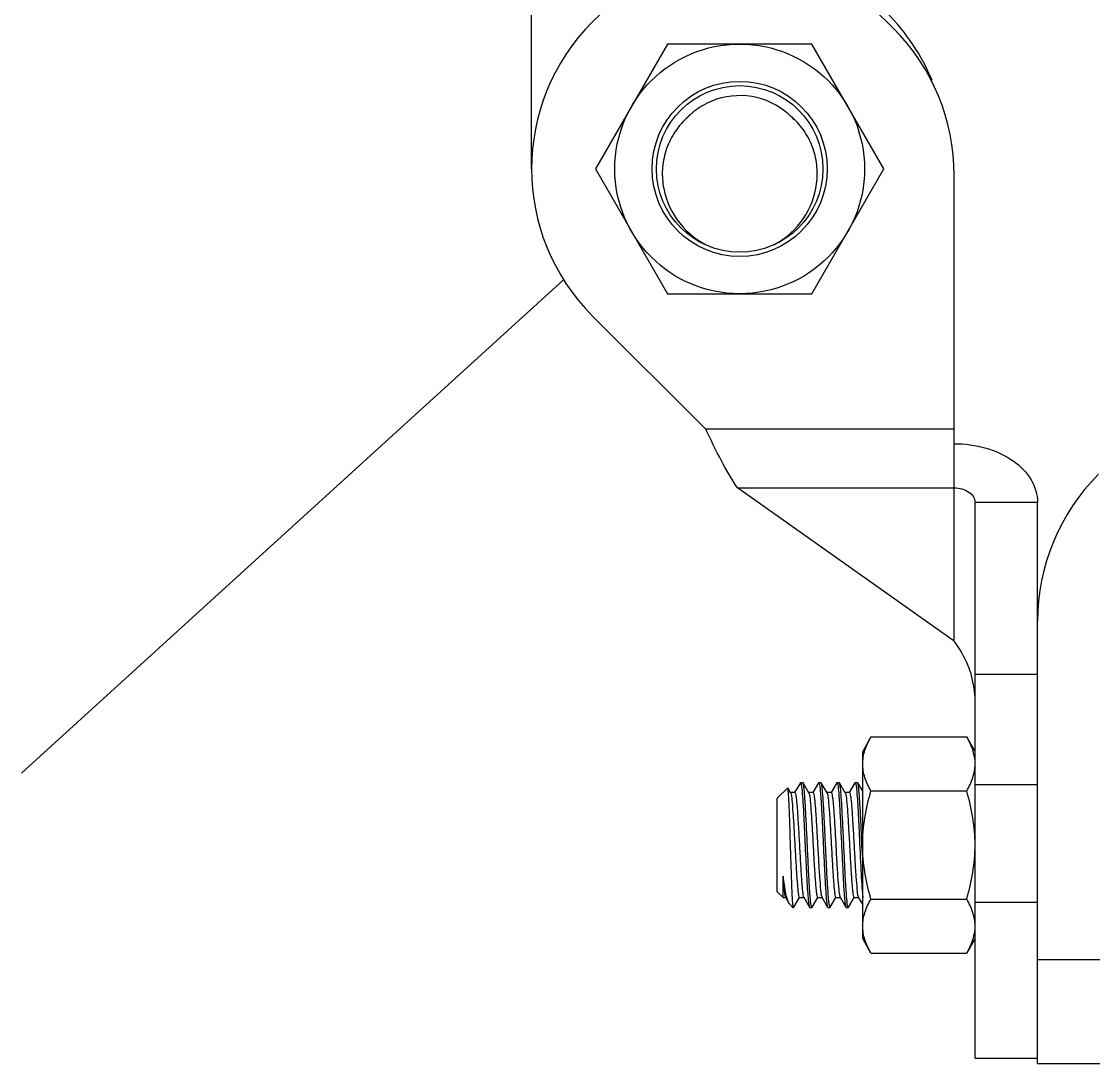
# Model space of a CAD drawing. Extents: x 27938 to 1507990, y 110129 to 923079.
# Drawn here: x 459626 to 460858, y 340218 to 341410 of the extents above; entities that cross this region are included whole.
import ezdxf

# ---------------------------------------------------------------- set-up
doc = ezdxf.new("R2010")
doc.units = 0
doc.header["$LTSCALE"] = 1000
doc.header["$MEASUREMENT"] = 0
doc.styles.get("Standard").update_dxf_attribs({"font": 'gbenor.shx', "bigfont": 'gbcbig.shx'})
doc.dimstyles.get("Standard").update_dxf_attribs({"dimtxt": 0.18, "dimasz": 0.18, "dimexe": 0.18, "dimexo": 0.0625, "dimgap": 0.09, "dimtad": 0, "dimtih": 1, "dimtoh": 1, "dimdec": 4, "dimzin": 0, "dimdsep": 46, "dimtxsty": 'Standard', "dimcen": 0.09, "dimadec": 0, "dimazin": 0, "dimtfac": 1, "dimtdec": 4, "dimtofl": 0, "dimtmove": 0, "dimatfit": 3, "dimfxl": 1, "dimtolj": 1, "dimtzin": 0, "dimarcsym": 0})

msp = doc.modelspace()

# ---------------------------------------------------------------- linework, layer by layer
at = {"linetype": 'Continuous'}
for p, q in [((460209.5, 341241.8), (460209.5, 341424.6)), ((460616, 341410.2), (460623.4, 341402.8)), ((460365.2, 341384.7), (460282.7, 341241.8)), ((460530.1, 341384.7), (460365.2, 341384.7)), ((460612.6, 341241.8), (460530.1, 341384.7)), ((460505.3, 341302.8), (460505.2, 341302.9)), ((460507.3, 341300.9), (460507.4, 341300.8)), ((460282.7, 341241.8), (460365.2, 341098.9)), ((460530.1, 341098.9), (460612.6, 341241.8)), ((460693.1, 340701.4), (460693.1, 341234.5)), ((460365.2, 341098.9), (460530.1, 341098.9)), ((460408.6, 340944.2), (460279.3, 341073.4)), ((460408.6, 340944.2), (460693.1, 340944.2)), ((460445.1, 340876.8), (460693.1, 340876.8)), ((460693.1, 340701.4), (460445.1, 340876.8)), ((460788.4, 340860), (460717, 340860)), ((460717, 340223.8), (460717, 340860)), ((460788.4, 340217.9), (460788.4, 340860)), ((460788.4, 340663.1), (460717, 340663.1)), ((460597.9, 340591.6), (460588.4, 340575.1)), ((460597.9, 340591.6), (460707.4, 340591.6)), ((460717, 340575.1), (460707.4, 340591.6)), ((460588.4, 340360.8), (460588.4, 340575.1)), ((460490.7, 340521.5), (460502.6, 340533.3)), ((460502.8, 340533.3), (460502.6, 340533.3)), ((460505.9, 340527.8), (460502.8, 340533.3)), ((460517.1, 340539.1), (460510.6, 340528)), ((460517.1, 340539.1), (460517.3, 340539.4)), ((460517.3, 340539.4), (460519.9, 340539.4)), ((460517.3, 340539.4), (460519.9, 340539.4)), ((460520.2, 340539.1), (460519.9, 340539.4)), ((460526.8, 340527.8), (460520.2, 340539.1)), ((460537.9, 340539.1), (460531.5, 340528)), ((460537.9, 340539.1), (460538.2, 340539.4)), ((460538.2, 340539.4), (460540.8, 340539.4)), ((460538.2, 340539.4), (460540.8, 340539.4)), ((460541, 340539.1), (460540.8, 340539.4)), ((460547.6, 340527.8), (460541, 340539.1)), ((460558.7, 340539.1), (460552.3, 340528)), ((460558.7, 340539.1), (460559, 340539.4)), ((460559, 340539.4), (460561.6, 340539.4)), ((460559, 340539.4), (460561.6, 340539.4)), ((460561.9, 340539.1), (460561.6, 340539.4)), ((460568.4, 340527.8), (460561.9, 340539.1)), ((460579.6, 340539.1), (460573.1, 340528)), ((460579.6, 340539.1), (460579.8, 340539.4)), ((460579.8, 340539.4), (460582.4, 340539.4)), ((460579.8, 340539.4), (460582.4, 340539.4)), ((460582.7, 340539.1), (460582.4, 340539.4)), ((460588.4, 340529.4), (460582.7, 340539.1)), ((460788.4, 340536.8), (460717, 340536.8)), ((460490.7, 340414.3), (460490.7, 340521.5)), ((460510.8, 340528), (460505.6, 340528)), ((460531.6, 340528), (460526.5, 340528)), ((460552.5, 340528), (460547.3, 340528)), ((460573.3, 340528), (460568.4, 340528)), ((460568.4, 340527.8), (460568.6, 340527.4)), ((460597.9, 340529.8), (460707.4, 340529.8)), ((460588.4, 340452.6), (460587.6, 340467.9)), ((460497.3, 340407.8), (460497.3, 340432.1)), ((460490.7, 340414.3), (460497.3, 340407.8)), ((460497.3, 340407.8), (460500.4, 340407.8)), ((460500.1, 340408.1), (460503.9, 340401.4)), ((460504.6, 340400.5), (460503.9, 340401.4)), ((460504.6, 340400.5), (460508.6, 340396.5)), ((460508.6, 340399.2), (460508.6, 340396.5)), ((460509.8, 340396.7), (460516.2, 340407.7)), ((460516, 340407.8), (460521.2, 340407.8)), ((460520.8, 340408.3), (460520.9, 340408.1)), ((460520.9, 340408.1), (460527.5, 340396.7)), ((460530.6, 340396.7), (460537, 340407.7)), ((460536.9, 340407.8), (460542, 340407.8)), ((460541.7, 340408.1), (460548.3, 340396.7)), ((460551.4, 340396.7), (460557.8, 340407.7)), ((460557.7, 340407.8), (460562.9, 340407.8)), ((460562.6, 340408.1), (460569.1, 340396.7)), ((460572.3, 340396.7), (460578.7, 340407.7)), ((460578.6, 340407.8), (460583.7, 340407.8)), ((460583.4, 340408.1), (460588.4, 340399.5)), ((460597.9, 340406.1), (460707.4, 340406.1)), ((460717, 340402.4), (460788.4, 340402.4)), ((460508.6, 340396.5), (460509.5, 340396.5)), ((460509.4, 340396.5), (460509.5, 340396.5)), ((460509.5, 340396.5), (460509.8, 340396.7)), ((460527.5, 340396.7), (460527.7, 340396.5)), ((460527.7, 340396.5), (460530.3, 340396.5)), ((460527.7, 340396.5), (460530.3, 340396.5)), ((460530.6, 340396.7), (460530.3, 340396.5)), ((460548.3, 340396.7), (460548.6, 340396.5)), ((460548.6, 340396.5), (460551.2, 340396.5)), ((460548.6, 340396.5), (460551.2, 340396.5)), ((460551.4, 340396.7), (460551.2, 340396.5)), ((460569.1, 340396.7), (460569.4, 340396.5)), ((460569.4, 340396.5), (460572, 340396.5)), ((460569.4, 340396.5), (460572, 340396.5)), ((460572.3, 340396.7), (460572, 340396.5)), ((460597.9, 340344.2), (460588.4, 340360.8)), ((460717, 340360.8), (460707.4, 340344.2)), ((460597.9, 340344.2), (460707.4, 340344.2)), ((460788.4, 340336.9), (460859.8, 340336.9)), ((460717, 340223.8), (460788.4, 340223.8)), ((460788.4, 340217.9), (460859.8, 340217.9))]:
    msp.add_line(p, q, dxfattribs=at)
for radius in [142.9, 100.2, 95.3]:
    msp.add_circle((460447.7, 341241.8), radius, dxfattribs=at)
for centre, radius, start, end in [((460447.7, 341241.8), 238.1, 45, 225), ((460447.7, 341252.2), 238.1, 22.3697, 45), ((460455, 341234.5), 238.1, 0, 45), ((460447.7, 341241.8), 83.9, 56.4849, 120.4448), ((460447.7, 341241.8), 83.9, 123.6736, 127.1434), ((460447.7, 341241.8), 84, 120.4458, 123.6736), ((460447.7, 341242), 83.8, 56.1033, 56.4834), ((460447.6, 341241.7), 84, 50.5966, 56.0995), ((460447.6, 341241.9), 83.9, 133.7888, 136.6926), ((460447.5, 341241.9), 83.7, 134.2321, 136.6927), ((460447.7, 341241.8), 84, 133.5113, 134.2331), ((460447.7, 341241.7), 84.1, 132.695, 133.7897), ((460447.8, 341241.7), 84.1, 132.7034, 133.5113), ((460447.8, 341241.7), 84.1, 130.1579, 132.6951), ((460447.6, 341241.9), 83.9, 127.1454, 130.1582), ((460447.6, 341241.8), 84, 47.6072, 50.598), ((460447.8, 341242), 83.7, 46.6942, 47.6062), ((460447.9, 341242.1), 83.5, 46.3738, 46.694), ((460452.2, 341238.4), 83.5, 49.9949, 50.5079), ((460447.8, 341242), 83.7, 44.753, 46.3733), ((460447.6, 341241.8), 84, 43.7188, 44.6641), ((460447.5, 341241.7), 84.1, 42.1543, 43.7186), ((460442.7, 341238.9), 94.7, 297.3145, 298.9471), ((461026.5, 340723.9), 238.1, 135, 180), ((460668.8, 340560.6), 48.1, 6.6309, 7.4031), ((460564, 340525.7), 4.96, 18.4923, 20.4989), ((460668.8, 340375.3), 48.1, 352.5984, 353.3691)]:
    msp.add_arc(centre, radius, start, end, dxfattribs=at)
for points, knots in [([(460386.6, 341299.4), (460381.2, 341294.4), (460371.7, 341283), (460362.4, 341262.9), (460358.4, 341241.1), (460360.4, 341211.8), (460376.3, 341177.4), (460400.3, 341158.9), (460413.5, 341152.9)], [0, 0, 0, 0, 0.125414, 0.250833, 0.376265, 0.501706, 0.750785, 1, 1, 1, 1]), ([(460488.6, 341156), (460501.1, 341162.9), (460523.3, 341182.8), (460536.6, 341217.6), (460536.7, 341246.5), (460531.6, 341267.7), (460521.3, 341287), (460511.4, 341297.7), (460505.9, 341302.3)], [0, 0, 0, 0, 0.249273, 0.49841, 0.623846, 0.749245, 0.874621, 1, 1, 1, 1]), ([(460445.1, 340876.8), (460438.3, 340886.6), (460425.7, 340909), (460414.5, 340931.9), (460408.6, 340944.2)], [0, 0, 0, 0, 0.468219, 1, 1, 1, 1]), ([(460693.1, 340927.3), (460705.4, 340927.3), (460729.2, 340924.1), (460760.4, 340910), (460782.6, 340888.1), (460788.4, 340868.9), (460788.4, 340860)], [0, 0, 0, 0, 0.287969, 0.555344, 0.790533, 1, 1, 1, 1]), ([(460693.1, 340876.8), (460699, 340876.8), (460707.8, 340874.6), (460715.5, 340867), (460717, 340862.2), (460717, 340860)], [0, 0, 0, 0, 0.552514, 0.789178, 1, 1, 1, 1]), ([(460712.8, 340662), (460711.8, 340665.8), (460707, 340679.7), (460699.5, 340692.7), (460693.1, 340701.4)], [0, 0, 0, 0, 0.265236, 1, 1, 1, 1]), ([(460588.4, 340560.7), (460588.4, 340566), (460590.3, 340576.9), (460595.1, 340586.8), (460597.9, 340591.6)], [0, 0, 0, 0, 0.485069, 1, 1, 1, 1]), ([(460716.6, 340566.8), (460716.3, 340568.9), (460714.6, 340577.6), (460710.8, 340585.8), (460707.4, 340591.6)], [0, 0, 0, 0, 0.241319, 1, 1, 1, 1]), ([(460597.9, 340529.8), (460595.1, 340534.6), (460590.3, 340544.5), (460588.4, 340555.4), (460588.4, 340560.7)], [0, 0, 0, 0, 0.514931, 1, 1, 1, 1]), ([(460707.4, 340529.8), (460710.2, 340534.6), (460715, 340544.5), (460717, 340555.4), (460717, 340560.7)], [0, 0, 0, 0, 0.514931, 1, 1, 1, 1]), ([(460508.6, 340399.2), (460508.2, 340402.8), (460507.8, 340412.1), (460507.1, 340428.6), (460506.4, 340449.4), (460505.7, 340472.1), (460505.2, 340491), (460504.7, 340505), (460504.3, 340514), (460503.9, 340521.4), (460503.6, 340527.1), (460503.2, 340530.8), (460503, 340532.8), (460502.8, 340533.3)], [0, 0, 0, 0, 0.080635, 0.208535, 0.369665, 0.54562, 0.71572, 0.792041, 0.859282, 0.915304, 0.958292, 0.98682, 1, 1, 1, 1]), ([(460517.3, 340539.4), (460517.4, 340539.4), (460517.5, 340539.2), (460517.6, 340539.1), (460517.7, 340539)], [0, 0, 0, 0, 0.372399, 1, 1, 1, 1]), ([(460517.7, 340539), (460517.7, 340538.9), (460517.9, 340538.3), (460518, 340537.7), (460518.1, 340537.3)], [0, 0, 0, 0, 0.179791, 1, 1, 1, 1]), ([(460518.1, 340537.3), (460518.7, 340534.2), (460519.4, 340525.7), (460520.7, 340506.5), (460522, 340478.7), (460523.5, 340446.4), (460524.8, 340421.4), (460526, 340406.1), (460526.5, 340400.6), (460527, 340398.5)], [0, 0, 0, 0, 0.068037, 0.183112, 0.415613, 0.66855, 0.880458, 0.954194, 1, 1, 1, 1]), ([(460529.5, 340398.6), (460528.9, 340401.9), (460528.2, 340411.2), (460527, 340427.9), (460526, 340449.6), (460524.9, 340473.5), (460523.8, 340496.7), (460522.8, 340514.3), (460522, 340525.9), (460521.5, 340532.1), (460520.9, 340536.3), (460520.6, 340538.5), (460520.2, 340539.1)], [0, 0, 0, 0, 0.072759, 0.196861, 0.35726, 0.534299, 0.706283, 0.852147, 0.909525, 0.954085, 0.984493, 1, 1, 1, 1]), ([(460538.2, 340539.4), (460538.2, 340539.4), (460538.4, 340539.2), (460538.5, 340539.1), (460538.5, 340539)], [0, 0, 0, 0, 0.371131, 1, 1, 1, 1]), ([(460538.5, 340539), (460538.5, 340538.9), (460538.7, 340538.3), (460538.9, 340537.8), (460539, 340537.3)], [0, 0, 0, 0, 0.181022, 1, 1, 1, 1]), ([(460539, 340537.3), (460539.6, 340534), (460540.3, 340524.7), (460541.5, 340508), (460542.5, 340486.3), (460543.6, 340462.4), (460544.7, 340439.2), (460545.7, 340421.6), (460546.5, 340409.9), (460547, 340403.7), (460547.6, 340399.5), (460547.9, 340397.3), (460548.3, 340396.7)], [0, 0, 0, 0, 0.072485, 0.196435, 0.356785, 0.533878, 0.705995, 0.851999, 0.909433, 0.95404, 0.984479, 1, 1, 1, 1]), ([(460550.4, 340398.5), (460549.7, 340401.9), (460549, 340411.1), (460547.9, 340427.8), (460546.8, 340449.5), (460545.7, 340473.4), (460544.6, 340496.7), (460543.7, 340514.3), (460542.8, 340525.9), (460542.3, 340532.1), (460541.7, 340536.3), (460541.4, 340538.5), (460541, 340539.1)], [0, 0, 0, 0, 0.072462, 0.196401, 0.356774, 0.53388, 0.706003, 0.852015, 0.909448, 0.954048, 0.984481, 1, 1, 1, 1]), ([(460559, 340539.4), (460559.1, 340539.4), (460559.2, 340539.2), (460559.3, 340539.1), (460559.3, 340539)], [0, 0, 0, 0, 0.37008, 1, 1, 1, 1]), ([(460559.3, 340539), (460559.4, 340538.9), (460559.6, 340538.3), (460559.7, 340537.8), (460559.8, 340537.3)], [0, 0, 0, 0, 0.182058, 1, 1, 1, 1]), ([(460559.8, 340537.3), (460560.4, 340534), (460561.2, 340524.8), (460562.3, 340508.1), (460563.3, 340486.4), (460564.5, 340462.5), (460565.6, 340439.2), (460566.5, 340421.6), (460567.3, 340409.9), (460567.9, 340403.7), (460568.5, 340399.5), (460568.8, 340397.3), (460569.1, 340396.7)], [0, 0, 0, 0, 0.072304, 0.196155, 0.356504, 0.533641, 0.705839, 0.85193, 0.909395, 0.95402, 0.984473, 1, 1, 1, 1]), ([(460571.2, 340398.5), (460570.6, 340401.9), (460569.9, 340411.1), (460568.7, 340427.8), (460567.7, 340449.5), (460566.6, 340473.4), (460565.5, 340496.6), (460564.5, 340514.3), (460563.7, 340525.9), (460563.2, 340532.1), (460562.6, 340536.3), (460562.2, 340538.5), (460561.9, 340539.1)], [0, 0, 0, 0, 0.072435, 0.196357, 0.3567, 0.533804, 0.705944, 0.851972, 0.909417, 0.954032, 0.984477, 1, 1, 1, 1]), ([(460579.8, 340539.4), (460579.9, 340539.4), (460580.1, 340539.2), (460580.1, 340539.1), (460580.2, 340539)], [0, 0, 0, 0, 0.372863, 1, 1, 1, 1]), ([(460580.2, 340539), (460580.2, 340538.9), (460580.4, 340538.3), (460580.5, 340537.7), (460580.6, 340537.3)], [0, 0, 0, 0, 0.179341, 1, 1, 1, 1]), ([(460580.6, 340537.3), (460581.1, 340534.7), (460581.8, 340527.7), (460582.7, 340515), (460583.6, 340498.4), (460584.8, 340472.5), (460586.2, 340442), (460587.5, 340418.1), (460588.4, 340407.7)], [0, 0, 0, 0, 0.060989, 0.1617, 0.293789, 0.446195, 0.760045, 1, 1, 1, 1]), ([(460583.2, 340537.3), (460583.2, 340537.5), (460583.1, 340538.1), (460582.9, 340538.8), (460582.7, 340539.1)], [0, 0, 0, 0, 0.335285, 1, 1, 1, 1]), ([(460587.6, 340467.9), (460587.3, 340475.7), (460586.6, 340490.4), (460585.6, 340510.4), (460584.5, 340525.8), (460583.8, 340534.3), (460583.2, 340537.3)], [0, 0, 0, 0, 0.336027, 0.635258, 0.864886, 1, 1, 1, 1]), ([(460505.9, 340527.8), (460506, 340527.7), (460506.2, 340527.1), (460506.4, 340526.5), (460506.5, 340526)], [0, 0, 0, 0, 0.173094, 1, 1, 1, 1]), ([(460506.5, 340526), (460507.1, 340523), (460507.9, 340514.8), (460509, 340500), (460510.1, 340481.1), (460511.2, 340460.5), (460512.2, 340443.4), (460513, 340431), (460513.6, 340423.2), (460514.2, 340417), (460514.7, 340412.1), (460515.2, 340409.6), (460515.7, 340407.8), (460516, 340407.8)], [0, 0, 0, 0, 0.077798, 0.208235, 0.374801, 0.5562, 0.729214, 0.805537, 0.87171, 0.925623, 0.965576, 0.990391, 1, 1, 1, 1]), ([(460510.8, 340528), (460511.2, 340528), (460511.6, 340526), (460512.2, 340523.4), (460512.7, 340518.1), (460513.4, 340511.3), (460514, 340503), (460514.8, 340489.7), (460515.8, 340471.7), (460517, 340450.5), (460518, 340433.8), (460518.8, 340422.4), (460519.4, 340416), (460520, 340411.5), (460520.4, 340409.1), (460520.8, 340408.3)], [0, 0, 0, 0, 0.010217, 0.036837, 0.079637, 0.137238, 0.207661, 0.288445, 0.469496, 0.655187, 0.819656, 0.886575, 0.940042, 0.978239, 1, 1, 1, 1]), ([(460527.1, 340527), (460527.9, 340524.4), (460528.5, 340516.6), (460529.7, 340502.4), (460530.8, 340483.5), (460532, 340462.5), (460532.9, 340444.9), (460533.8, 340432), (460534.4, 340423.9), (460535, 340417.4), (460535.5, 340412.3), (460536.1, 340409.7), (460536.5, 340407.8), (460536.9, 340407.8)], [0, 0, 0, 0, 0.068121, 0.193192, 0.358672, 0.542411, 0.719756, 0.798471, 0.866922, 0.922814, 0.96429, 0.990066, 1, 1, 1, 1]), ([(460531.6, 340528), (460532, 340528), (460532.4, 340526.1), (460533, 340523.5), (460533.6, 340518.2), (460534.2, 340511.7), (460534.8, 340503.4), (460535.6, 340490.3), (460536.6, 340472.6), (460537.8, 340451.5), (460538.8, 340432.6), (460540.1, 340418.6), (460540.7, 340411), (460541.5, 340408.6)], [0, 0, 0, 0, 0.010066, 0.036229, 0.078308, 0.134982, 0.204339, 0.284002, 0.463049, 0.647693, 0.812725, 0.935658, 1, 1, 1, 1]), ([(460547.6, 340527.8), (460547.7, 340527.7), (460547.8, 340527.5), (460547.8, 340527.3), (460547.9, 340527.1)], [0, 0, 0, 0, 0.437616, 1, 1, 1, 1]), ([(460547.9, 340527.1), (460548.7, 340524.6), (460549.3, 340517), (460550.6, 340502.9), (460551.6, 340484), (460552.8, 340462.9), (460553.8, 340445.3), (460554.6, 340432.3), (460555.2, 340424.1), (460555.8, 340417.5), (460556.3, 340412.3), (460556.9, 340409.8), (460557.3, 340407.8), (460557.7, 340407.8)], [0, 0, 0, 0, 0.065945, 0.18979, 0.355015, 0.539274, 0.717597, 0.796856, 0.865828, 0.922169, 0.96399, 0.989989, 1, 1, 1, 1]), ([(460552.5, 340528), (460552.9, 340528), (460553.3, 340526.1), (460553.8, 340523.6), (460554.4, 340518.4), (460555, 340512), (460555.6, 340503.8), (460556.4, 340490.9), (460557.4, 340473.4), (460558.5, 340452.4), (460559.6, 340433.5), (460560.8, 340419.3), (460561.5, 340411.5), (460562.2, 340408.9)], [0, 0, 0, 0, 0.009925, 0.035675, 0.077105, 0.132941, 0.201328, 0.279974, 0.457194, 0.640866, 0.806379, 0.931604, 1, 1, 1, 1]), ([(460568.7, 340527.2), (460569.5, 340524.8), (460570.1, 340517.2), (460571.4, 340503.2), (460572.4, 340484.3), (460573.6, 340463.2), (460574.6, 340445.5), (460575.4, 340432.4), (460576, 340424.2), (460576.6, 340417.6), (460577.2, 340412.3), (460577.7, 340409.8), (460578.1, 340407.8), (460578.6, 340407.8)], [0, 0, 0, 0, 0.064566, 0.18762, 0.35268, 0.537272, 0.716218, 0.795829, 0.86513, 0.921755, 0.963804, 0.989947, 1, 1, 1, 1]), ([(460573.3, 340528), (460573.7, 340528), (460574.1, 340526.1), (460574.7, 340523.6), (460575.2, 340518.4), (460575.8, 340511.9), (460576.4, 340503.8), (460577.2, 340490.9), (460578.2, 340473.4), (460579.4, 340452.4), (460580.4, 340433.5), (460581.7, 340419.3), (460582.3, 340411.5), (460583.1, 340408.9)], [0, 0, 0, 0, 0.009925, 0.03569, 0.077147, 0.133004, 0.201419, 0.280102, 0.457378, 0.641081, 0.806581, 0.931726, 1, 1, 1, 1]), ([(460588.4, 340467.9), (460588.4, 340478.4), (460590.2, 340499.3), (460595, 340519.7), (460597.9, 340529.8)], [0, 0, 0, 0, 0.499896, 1, 1, 1, 1]), ([(460717, 340467.9), (460717, 340478.4), (460715.1, 340499.3), (460710.3, 340519.7), (460707.4, 340529.8)], [0, 0, 0, 0, 0.499896, 1, 1, 1, 1]), ([(460597.9, 340406.1), (460595, 340416.1), (460590.2, 340436.5), (460588.4, 340457.5), (460588.4, 340467.9)], [0, 0, 0, 0, 0.500104, 1, 1, 1, 1]), ([(460707.4, 340406.1), (460710.3, 340416.1), (460715.1, 340436.5), (460717, 340457.5), (460717, 340467.9)], [0, 0, 0, 0, 0.500104, 1, 1, 1, 1]), ([(460503.9, 340401.4), (460503.2, 340402.7), (460502, 340406.3), (460499.6, 340416.5), (460498.3, 340425.4), (460497.3, 340432.1)], [0, 0, 0, 0, 0.138777, 0.35633, 1, 1, 1, 1]), ([(460497.3, 340432.1), (460497.5, 340429), (460497.9, 340423.5), (460498.5, 340416.3), (460499.2, 340411.4), (460499.6, 340408.8), (460500.1, 340408.1)], [0, 0, 0, 0, 0.382824, 0.684922, 0.89313, 1, 1, 1, 1]), ([(460508.6, 340399.2), (460508.7, 340398.6), (460508.9, 340397.7), (460509.2, 340396.7), (460509.4, 340396.5)], [0, 0, 0, 0, 0.675862, 1, 1, 1, 1]), ([(460527, 340398.5), (460527, 340398.3), (460527.1, 340397.7), (460527.3, 340397.1), (460527.5, 340396.7)], [0, 0, 0, 0, 0.335295, 1, 1, 1, 1]), ([(460530, 340396.8), (460530, 340396.9), (460529.8, 340397.5), (460529.6, 340398.1), (460529.5, 340398.6)], [0, 0, 0, 0, 0.179414, 1, 1, 1, 1]), ([(460541.5, 340408.6), (460541.5, 340408.5), (460541.6, 340408.3), (460541.7, 340408.1), (460541.7, 340408.1)], [0, 0, 0, 0, 0.555455, 1, 1, 1, 1]), ([(460550.8, 340396.9), (460550.8, 340397), (460550.6, 340397.5), (460550.5, 340398.1), (460550.4, 340398.5)], [0, 0, 0, 0, 0.181112, 1, 1, 1, 1]), ([(460571.7, 340396.9), (460571.6, 340397), (460571.4, 340397.5), (460571.3, 340398.1), (460571.2, 340398.5)], [0, 0, 0, 0, 0.181321, 1, 1, 1, 1]), ([(460588.4, 340375.1), (460588.4, 340380.4), (460590.3, 340391.3), (460595.1, 340401.2), (460597.9, 340406.1)], [0, 0, 0, 0, 0.485069, 1, 1, 1, 1]), ([(460717, 340375.1), (460717, 340380.4), (460715, 340391.3), (460710.2, 340401.2), (460707.4, 340406.1)], [0, 0, 0, 0, 0.485069, 1, 1, 1, 1]), ([(460530.3, 340396.5), (460530.3, 340396.5), (460530.1, 340396.6), (460530.1, 340396.7), (460530, 340396.8)], [0, 0, 0, 0, 0.372787, 1, 1, 1, 1]), ([(460551.2, 340396.5), (460551.1, 340396.5), (460551, 340396.6), (460550.9, 340396.8), (460550.8, 340396.9)], [0, 0, 0, 0, 0.371042, 1, 1, 1, 1]), ([(460572, 340396.5), (460572, 340396.5), (460571.8, 340396.6), (460571.7, 340396.8), (460571.7, 340396.9)], [0, 0, 0, 0, 0.370825, 1, 1, 1, 1]), ([(460597.9, 340344.2), (460595.1, 340349.1), (460590.3, 340358.9), (460588.4, 340369.9), (460588.4, 340375.1)], [0, 0, 0, 0, 0.514931, 1, 1, 1, 1]), ([(460707.4, 340344.2), (460708.5, 340346.2), (460712.7, 340354), (460715.7, 340362.6), (460716.6, 340369.1)], [0, 0, 0, 0, 0.26074, 1, 1, 1, 1])]:
    msp.add_open_spline(points, degree=3, knots=knots, dxfattribs=at)
for points in [[(460717, 340632.9), (460717, 340642.7), (460715.5, 340652.6), (460712.8, 340662)], [(460526.8, 340527.8), (460526.9, 340527.5), (460527, 340527.2), (460527.1, 340527)], [(460562.2, 340408.9), (460562.3, 340408.6), (460562.4, 340408.3), (460562.6, 340408.1)], [(460583.1, 340408.9), (460583.2, 340408.6), (460583.3, 340408.3), (460583.4, 340408.1)]]:
    msp.add_open_spline(points, degree=3, dxfattribs=at)

# ---------------------------------------------------------------- leaders
msp.add_leader([(460246.1, 341115), (459626.2, 340550.3)], dimstyle='Standard', override={"dimgap": 20, "dimtad": 0})

doc.saveas('drawing.dxf')
